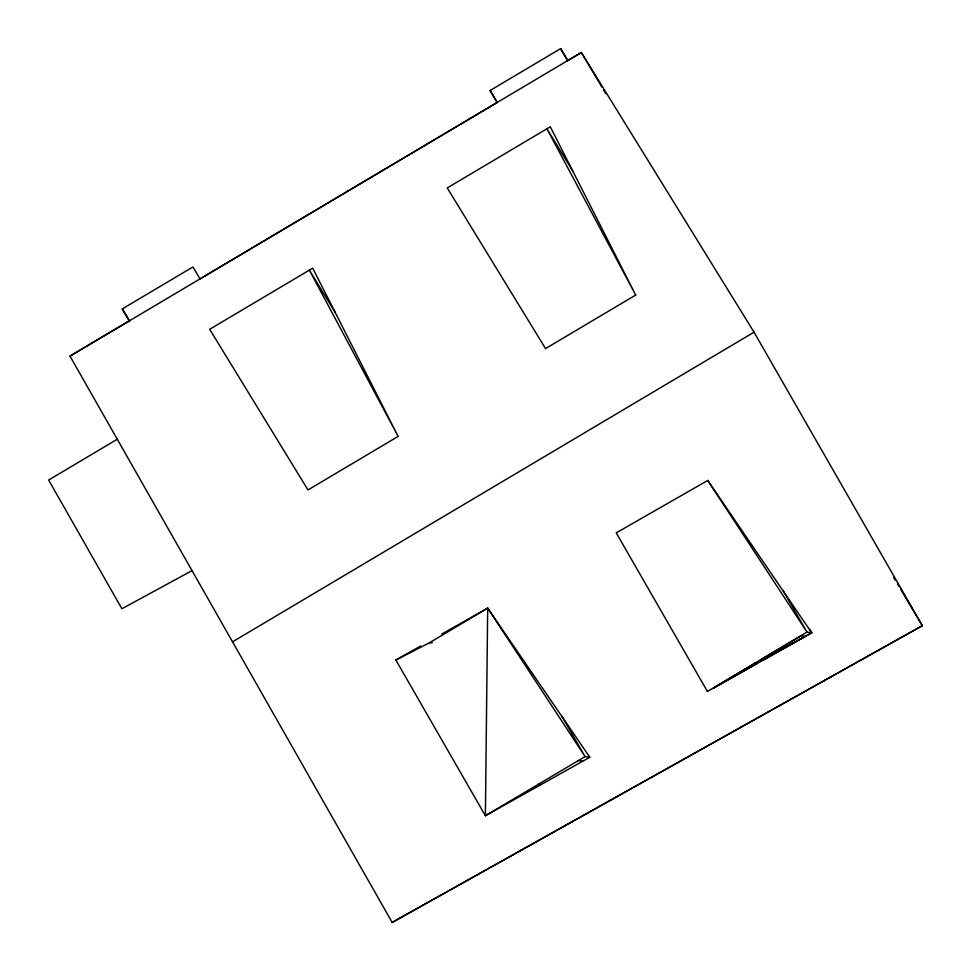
<?xml version="1.0" encoding="UTF-8"?>
<svg xmlns="http://www.w3.org/2000/svg" width="971" height="971" viewBox="0 0 971 971"><rect width="100%" height="100%" fill="white"/><g stroke="black" fill="none" stroke-linecap="round" stroke-linejoin="round"><path stroke-width="1.46" d="M589.834 757.283L585.076 756.591L485.391 815.737L395.852 660.025L429.316 642.863L487.685 608.125L485.391 815.737L589.834 757.283L487.685 608.125L441.769 634.075M117.273 439.232L48.647 480.038L121.885 608.768L192.027 570.632M392.175 922.45L922.316 625.7L392.175 922.45L69.985 356.114L129.483 320.794L122.382 308.839M635.702 295.05L545.544 348.589L447.243 187.937L550.302 126.788L635.702 295.05L546.928 128.791L572.55 170.665M398.134 436.404L307.977 489.942L209.675 329.29L312.711 268.154L398.134 436.404L309.361 270.144L334.983 312.007M232.53 641.843L754.042 332.179L922.353 625.749L900.603 589.191M707.313 691.267L616.221 532.861L707.762 480.451L811.707 632.813L707.422 691.486L806.998 632.121L811.707 632.813L809.984 629.645M520.055 850.875L521.658 849.965M526.258 847.404L527.581 846.651M565.243 825.593L566.566 824.84M571.3 822.194L572.623 821.442M609.691 800.711L611.014 799.958M615.614 797.397L617.204 796.499M734.185 731.042L735.787 730.131M740.388 727.57L741.71 726.818M779.373 705.747L780.696 704.995M785.442 702.361L786.765 701.608M823.821 680.877L825.144 680.125M829.744 677.564L831.346 676.653M395.852 660.025L420.771 645.946M805.432 636.321L762.939 660.231L760.596 659.843L801.342 635.677L805.044 636.539M761.106 660.268L763.776 658.823M766.435 657.367L774.421 653.034M777.091 651.59L811.707 632.813L809.559 629.657M429.316 642.863L432.289 642.753M578.376 760.572L582.527 761.179M538.517 784.216L540.398 784.75M532.691 787.675L533.965 788.355M487.685 608.125L585.076 756.591L561.869 716.234M707.762 480.451L806.998 632.121L783.342 590.999M754.042 332.179L581.362 52.543L567.622 60.639L560.522 48.684M601.996 87.22L581.338 52.495L69.985 356.114M603.549 89.83L605.88 93.738M893.623 577.454L895.177 580.063M897.507 583.972L899.049 586.581M567.865 60.518L560.753 48.55L489.991 90.57L497.091 102.513M490.221 90.424L497.334 102.404L200.014 278.908L192.913 266.964L122.152 308.984L129.677 321.656M755.122 663.096L713.479 688.063L756.979 663.581L755.122 663.096"/></g></svg>
